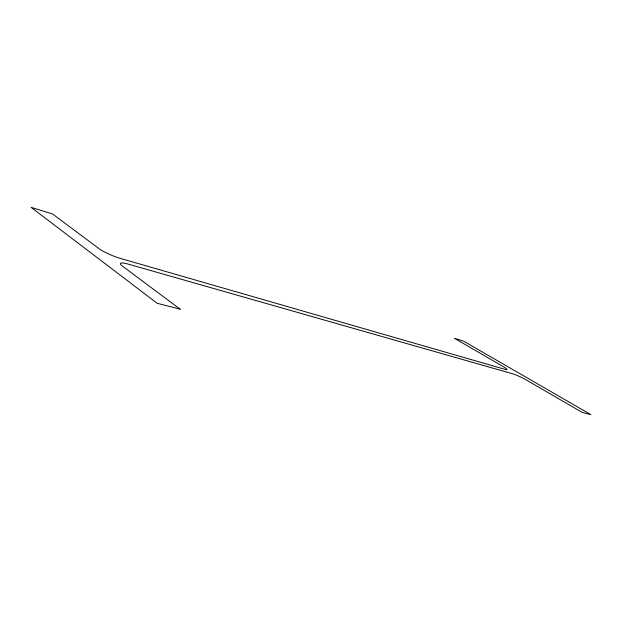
<?xml version="1.0" encoding="UTF-8"?>
<svg xmlns="http://www.w3.org/2000/svg" width="622" height="622" viewBox="0 0 622 622"><rect width="100%" height="100%" fill="white"/><g stroke="black" fill="none" stroke-linecap="round" stroke-linejoin="round"><path stroke-width="0.93" d="M180.17 309.188L157.187 303.287L31.1 207.344L52.567 213.984L99.217 248.784A16.732 2.752 22.5 0 0 120.598 258.472L505.087 369.359A10.799 1.221 25.8 0 0 503.058 366.498L454.355 338.267L463.491 341.089L590.9 414.656L582.34 412.456L526.57 380.128A11.079 1.267 26 0 0 512.761 373.822L128.249 264.117A17.175 2.954 22.6 0 0 122.55 266.193L180.17 309.188"/></g></svg>
